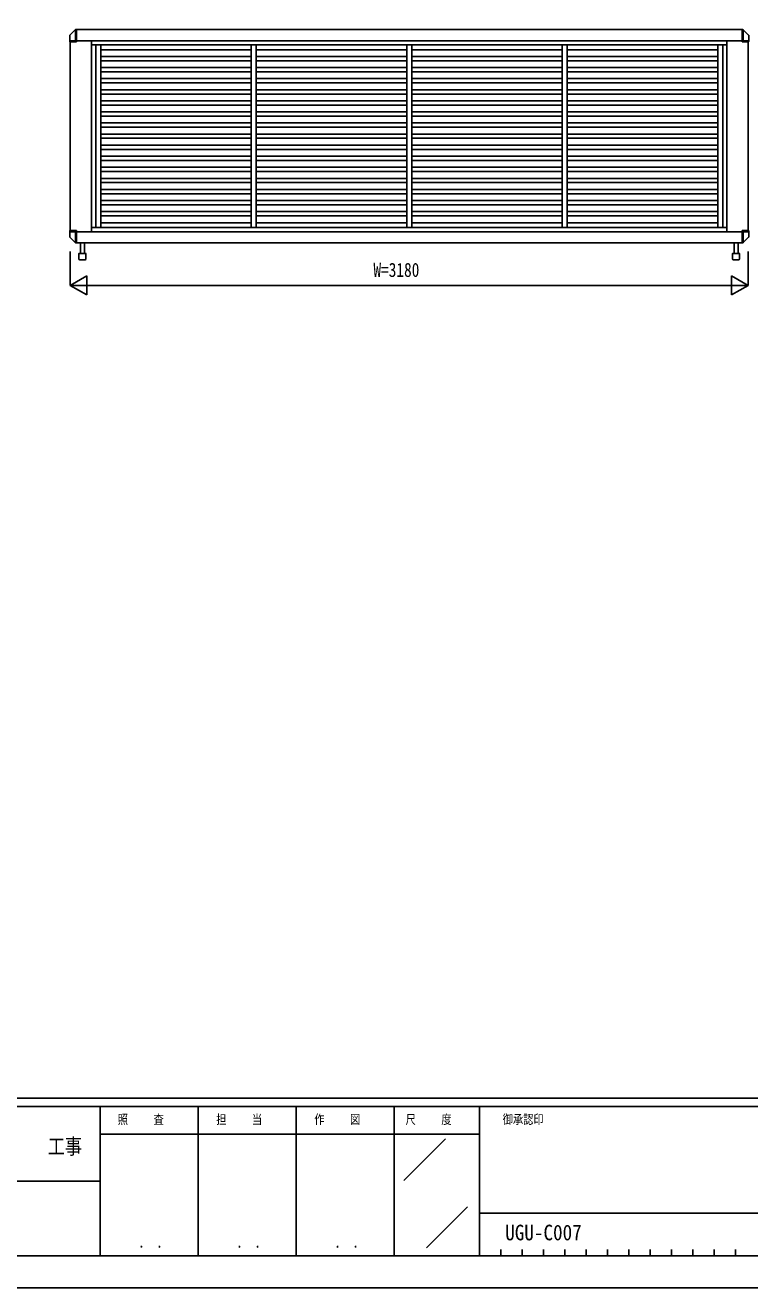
# Model space of a CAD drawing. Units: millimetres, scale not verified. Extents: x -8410 to 8410, y -5940 to 5940.
# Drawn here: x 2239 to 5637, y -5940 to -16 of the extents above; entities that cross this region are included whole.
import ezdxf
from ezdxf.enums import TextEntityAlignment as Align

# ---------------------------------------------------------------- set-up
doc = ezdxf.new("R2010")
doc.units = ezdxf.units.MM
doc.header["$LTSCALE"] = 30
for name, color, linetype in [('0-1_USER1', 3, 'Continuous'), ('0-2_YKK_A1', 4, 'Continuous'), ('0-3_YKK_D', 6, 'Continuous'), ('0-4_YKK_ZWAK', 7, 'Continuous')]:
    doc.layers.add(name, color=color, linetype=linetype)
doc.styles.add('ＭＳ ゴシック', font='')
doc.styles.get('ＭＳ ゴシック').set_extended_font_data('MS Gothic')

msp = doc.modelspace()

# ---------------------------------------------------------------- linework, layer by layer
at = {"layer": '0-2_YKK_A1'}
for p, q in [((2473.34, -36.86), (2448.26, -61.69)), ((2473.36, -36.87), (2473.36, -36.89)), ((2474.32, -36.16), (2474.32, -72.71)), ((2479.04, -35.91), (2474.99, -36.12)), ((2474.99, -36.16), (2474.99, -36.14)), ((2479.04, -41.84), (2479.04, -35.91)), ((5601.04, -36.21), (2479.04, -36.21)), ((2479.04, -41.84), (2479.04, -46.54)), ((2479.04, -72.71), (2479.04, -46.54)), ((5601.04, -35.91), (5605.09, -36.12)), ((5601.04, -41.84), (5601.04, -35.91)), ((5601.04, -41.84), (5601.04, -46.54)), ((5601.04, -72.71), (5601.04, -46.54)), ((5605.09, -36.16), (5605.09, -36.14)), ((5605.76, -36.16), (5605.76, -72.71)), ((5606.72, -36.87), (5606.72, -36.89)), ((5606.74, -36.86), (5631.82, -61.69)), ((2447.54, -70.48), (2447.54, -63.45)), ((2447.54, -80.63), (2447.54, -70.48)), ((2447.54, -88.21), (2447.54, -80.63)), ((2447.54, -92.21), (2447.54, -88.21)), ((2447.54, -88.21), (2473.95, -88.21)), ((2449.4, -93.21), (2448.54, -93.21)), ((2479.04, -93.21), (2449.4, -93.21)), ((2450.04, -93.21), (2450.04, -979.21)), ((2474.13, -88.21), (2473.95, -88.21)), ((2474.13, -88.21), (2479.04, -88.21)), ((2479.04, -88.21), (2479.04, -72.71)), ((5601.04, -88.21), (2479.04, -88.21)), ((2479.04, -92.21), (2479.04, -88.21)), ((2479.04, -92.21), (2479.04, -93.21)), ((2550.04, -88.21), (2550.04, -985.21)), ((2550.04, -108.21), (5530.04, -108.21)), ((2569.54, -108.21), (2569.54, -964.21)), ((2592.54, -964.21), (2592.54, -108.21)), ((3299.04, -964.21), (3299.04, -108.21)), ((3322.04, -108.21), (3322.04, -964.21)), ((4028.54, -964.21), (4028.54, -108.21)), ((4051.54, -108.21), (4051.54, -964.21)), ((4758.04, -964.21), (4758.04, -108.21)), ((4781.04, -108.21), (4781.04, -964.21)), ((5487.54, -964.21), (5487.54, -108.21)), ((5510.54, -108.21), (5510.54, -964.21)), ((5530.04, -88.21), (5530.04, -984.21)), ((5601.04, -88.21), (5601.04, -72.71)), ((5601.04, -92.21), (5601.04, -88.21)), ((5605.95, -88.21), (5601.04, -88.21)), ((5601.04, -92.21), (5601.04, -93.21)), ((5601.04, -93.21), (5630.68, -93.21)), ((5605.95, -88.21), (5606.13, -88.21)), ((5632.54, -88.21), (5606.13, -88.21)), ((5630.04, -93.21), (5630.04, -979.21)), ((5630.68, -93.21), (5631.54, -93.21)), ((5632.54, -70.48), (5632.54, -63.45)), ((5632.54, -80.63), (5632.54, -70.48)), ((5632.54, -88.21), (5632.54, -80.63)), ((5632.54, -92.21), (5632.54, -88.21)), ((2592.54, -130.21), (3299.04, -130.21)), ((2592.54, -162.21), (3299.04, -162.21)), ((3322.04, -130.21), (4028.54, -130.21)), ((3322.04, -162.21), (4028.54, -162.21)), ((4051.54, -130.21), (4758.04, -130.21)), ((4051.54, -162.21), (4758.04, -162.21)), ((4781.04, -130.21), (5487.54, -130.21)), ((4781.04, -162.21), (5487.54, -162.21)), ((2592.54, -182.21), (3299.04, -182.21)), ((2592.54, -214.21), (3299.04, -214.21)), ((2592.54, -234.21), (3299.04, -234.21)), ((3322.04, -182.21), (4028.54, -182.21)), ((3322.04, -214.21), (4028.54, -214.21)), ((3322.04, -234.21), (4028.54, -234.21)), ((4051.54, -182.21), (4758.04, -182.21)), ((4051.54, -214.21), (4758.04, -214.21)), ((4051.54, -234.21), (4758.04, -234.21)), ((4781.04, -182.21), (5487.54, -182.21)), ((4781.04, -214.21), (5487.54, -214.21)), ((4781.04, -234.21), (5487.54, -234.21)), ((2592.54, -266.21), (3299.04, -266.21)), ((2592.54, -286.21), (3299.04, -286.21)), ((3322.04, -266.21), (4028.54, -266.21)), ((3322.04, -286.21), (4028.54, -286.21)), ((4051.54, -266.21), (4758.04, -266.21)), ((4051.54, -286.21), (4758.04, -286.21)), ((4781.04, -266.21), (5487.54, -266.21)), ((4781.04, -286.21), (5487.54, -286.21)), ((2592.54, -318.21), (3299.04, -318.21)), ((2592.54, -338.21), (3299.04, -338.21)), ((3322.04, -318.21), (4028.54, -318.21)), ((3322.04, -338.21), (4028.54, -338.21)), ((4051.54, -318.21), (4758.04, -318.21)), ((4051.54, -338.21), (4758.04, -338.21)), ((4781.04, -318.21), (5487.54, -318.21)), ((4781.04, -338.21), (5487.54, -338.21)), ((2592.54, -370.21), (3299.04, -370.21)), ((2592.54, -390.21), (3299.04, -390.21)), ((3322.04, -370.21), (4028.54, -370.21)), ((3322.04, -390.21), (4028.54, -390.21)), ((4051.54, -370.21), (4758.04, -370.21)), ((4051.54, -390.21), (4758.04, -390.21)), ((4781.04, -370.21), (5487.54, -370.21)), ((4781.04, -390.21), (5487.54, -390.21)), ((2592.54, -422.21), (3299.04, -422.21)), ((2592.54, -442.21), (3299.04, -442.21)), ((3322.04, -422.21), (4028.54, -422.21)), ((3322.04, -442.21), (4028.54, -442.21)), ((4051.54, -422.21), (4758.04, -422.21)), ((4051.54, -442.21), (4758.04, -442.21)), ((4781.04, -422.21), (5487.54, -422.21)), ((4781.04, -442.21), (5487.54, -442.21)), ((2592.54, -474.21), (3299.04, -474.21)), ((2592.54, -494.21), (3299.04, -494.21)), ((2592.54, -526.21), (3299.04, -526.21)), ((3322.04, -474.21), (4028.54, -474.21)), ((3322.04, -494.21), (4028.54, -494.21)), ((3322.04, -526.21), (4028.54, -526.21)), ((4051.54, -474.21), (4758.04, -474.21)), ((4051.54, -494.21), (4758.04, -494.21)), ((4051.54, -526.21), (4758.04, -526.21)), ((4781.04, -474.21), (5487.54, -474.21)), ((4781.04, -494.21), (5487.54, -494.21)), ((4781.04, -526.21), (5487.54, -526.21)), ((2592.54, -546.21), (3299.04, -546.21)), ((2592.54, -578.21), (3299.04, -578.21)), ((3322.04, -546.21), (4028.54, -546.21)), ((3322.04, -578.21), (4028.54, -578.21)), ((4051.54, -546.21), (4758.04, -546.21)), ((4051.54, -578.21), (4758.04, -578.21)), ((4781.04, -546.21), (5487.54, -546.21)), ((4781.04, -578.21), (5487.54, -578.21)), ((2592.54, -598.21), (3299.04, -598.21)), ((2592.54, -630.21), (3299.04, -630.21)), ((2592.54, -650.21), (3299.04, -650.21)), ((3322.04, -598.21), (4028.54, -598.21)), ((3322.04, -630.21), (4028.54, -630.21)), ((3322.04, -650.21), (4028.54, -650.21)), ((4051.54, -598.21), (4758.04, -598.21)), ((4051.54, -630.21), (4758.04, -630.21)), ((4051.54, -650.21), (4758.04, -650.21)), ((4781.04, -598.21), (5487.54, -598.21)), ((4781.04, -630.21), (5487.54, -630.21)), ((4781.04, -650.21), (5487.54, -650.21)), ((2592.54, -682.21), (3299.04, -682.21)), ((2592.54, -702.21), (3299.04, -702.21)), ((3322.04, -682.21), (4028.54, -682.21)), ((3322.04, -702.21), (4028.54, -702.21)), ((4051.54, -682.21), (4758.04, -682.21)), ((4051.54, -702.21), (4758.04, -702.21)), ((4781.04, -682.21), (5487.54, -682.21)), ((4781.04, -702.21), (5487.54, -702.21)), ((2592.54, -734.21), (3299.04, -734.21)), ((2592.54, -754.21), (3299.04, -754.21)), ((3322.04, -734.21), (4028.54, -734.21)), ((3322.04, -754.21), (4028.54, -754.21)), ((4051.54, -734.21), (4758.04, -734.21)), ((4051.54, -754.21), (4758.04, -754.21)), ((4781.04, -734.21), (5487.54, -734.21)), ((4781.04, -754.21), (5487.54, -754.21)), ((2592.54, -786.21), (3299.04, -786.21)), ((2592.54, -806.21), (3299.04, -806.21)), ((3322.04, -786.21), (4028.54, -786.21)), ((3322.04, -806.21), (4028.54, -806.21)), ((4051.54, -786.21), (4758.04, -786.21)), ((4051.54, -806.21), (4758.04, -806.21)), ((4781.04, -786.21), (5487.54, -786.21)), ((4781.04, -806.21), (5487.54, -806.21)), ((2592.54, -838.21), (3299.04, -838.21)), ((2592.54, -858.21), (3299.04, -858.21)), ((3322.04, -838.21), (4028.54, -838.21)), ((3322.04, -858.21), (4028.54, -858.21)), ((4051.54, -838.21), (4758.04, -838.21)), ((4051.54, -858.21), (4758.04, -858.21)), ((4781.04, -838.21), (5487.54, -838.21)), ((4781.04, -858.21), (5487.54, -858.21)), ((2592.54, -890.21), (3299.04, -890.21)), ((2592.54, -910.21), (3299.04, -910.21)), ((2592.54, -942.21), (3299.04, -942.21)), ((3322.04, -890.21), (4028.54, -890.21)), ((3322.04, -910.21), (4028.54, -910.21)), ((3322.04, -942.21), (4028.54, -942.21)), ((4051.54, -890.21), (4758.04, -890.21)), ((4051.54, -910.21), (4758.04, -910.21)), ((4051.54, -942.21), (4758.04, -942.21)), ((4781.04, -890.21), (5487.54, -890.21)), ((4781.04, -910.21), (5487.54, -910.21)), ((4781.04, -942.21), (5487.54, -942.21)), ((2447.54, -980.21), (2447.54, -984.21)), ((2447.54, -984.21), (2447.54, -991.79)), ((2447.54, -984.21), (2473.95, -984.21)), ((2447.54, -991.79), (2447.54, -1001.93)), ((2447.54, -1001.93), (2447.54, -1008.97)), ((2449.4, -979.21), (2448.54, -979.21)), ((2479.04, -979.21), (2449.4, -979.21)), ((2474.13, -984.21), (2473.95, -984.21)), ((2474.13, -984.21), (2479.04, -984.21)), ((2474.32, -1036.26), (2474.32, -999.7)), ((2479.04, -980.21), (2479.04, -979.21)), ((2479.04, -980.21), (2479.04, -984.21)), ((5601.04, -984.21), (2479.04, -984.21)), ((2479.04, -984.21), (2479.04, -999.7)), ((2479.04, -999.7), (2479.04, -1025.87)), ((2550.04, -964.21), (5530.04, -964.21)), ((5601.04, -979.21), (5630.68, -979.21)), ((5601.04, -980.21), (5601.04, -979.21)), ((5601.04, -980.21), (5601.04, -984.21)), ((5601.04, -984.21), (5601.04, -999.7)), ((5605.95, -984.21), (5601.04, -984.21)), ((5601.04, -999.7), (5601.04, -1025.87)), ((5605.76, -1036.26), (5605.76, -999.7)), ((5605.95, -984.21), (5606.13, -984.21)), ((5632.54, -984.21), (5606.13, -984.21)), ((5630.68, -979.21), (5631.54, -979.21)), ((5632.54, -980.21), (5632.54, -984.21)), ((5632.54, -984.21), (5632.54, -991.79)), ((5632.54, -991.79), (5632.54, -1001.93)), ((5632.54, -1001.93), (5632.54, -1008.97)), ((2473.34, -1035.55), (2448.26, -1010.73)), ((2473.36, -1035.55), (2473.36, -1035.53)), ((2474.99, -1036.26), (2474.99, -1036.28)), ((2479.04, -1036.51), (2474.99, -1036.3)), ((2479.04, -1030.58), (2479.04, -1025.87)), ((2479.04, -1030.58), (2479.04, -1036.51)), ((5601.04, -1036.21), (2479.04, -1036.21)), ((2497.54, -1036.21), (2497.54, -1086.21)), ((2516.54, -1086.21), (2516.54, -1036.21)), ((5563.54, -1086.21), (5563.54, -1036.21)), ((5582.54, -1036.21), (5582.54, -1086.21)), ((5601.04, -1030.58), (5601.04, -1025.87)), ((5601.04, -1030.58), (5601.04, -1036.51)), ((5601.04, -1036.51), (5605.09, -1036.3)), ((5605.09, -1036.26), (5605.09, -1036.28)), ((5606.72, -1035.55), (5606.72, -1035.53)), ((5606.74, -1035.55), (5631.82, -1010.73)), ((2490.49, -1087.21), (2490.49, -1112.21)), ((2522.59, -1086.21), (2491.49, -1086.21)), ((2494.49, -1116.21), (2519.59, -1116.21)), ((2523.59, -1087.21), (2523.59, -1112.21)), ((5556.49, -1087.21), (5556.49, -1112.21)), ((5557.49, -1086.21), (5588.59, -1086.21)), ((5585.59, -1116.21), (5560.49, -1116.21)), ((5589.59, -1087.21), (5589.59, -1112.21))]:
    msp.add_line(p, q, dxfattribs=at)
for points in [[(2474.32, -72.81), (2474.31, -73.57), (2474.27, -77.15), (2474.23, -80.69), (2474.2, -82.99), (2474.17, -85.24), (2474.14, -87.59), (2474.13, -88.21)], [(5605.76, -72.81), (5605.77, -73.57), (5605.81, -77.15), (5605.85, -80.69), (5605.88, -82.99), (5605.91, -85.24), (5605.94, -87.59), (5605.95, -88.21)], [(2474.32, -999.61), (2474.31, -998.85), (2474.27, -995.27), (2474.23, -991.73), (2474.2, -989.43), (2474.17, -987.18), (2474.14, -984.83), (2474.13, -984.21)], [(5605.76, -999.61), (5605.77, -998.85), (5605.81, -995.27), (5605.85, -991.73), (5605.88, -989.43), (5605.91, -987.18), (5605.94, -984.83), (5605.95, -984.21)]]:
    msp.add_lwpolyline(points, dxfattribs=at)
for centre, radius, start, end in [((2475.12, -38.62), 2.5, 93.12962, 135.58389), ((5604.96, -38.62), 2.5, 44.41611, 86.87038), ((2450.04, -63.45), 2.5, 135.33594, 180), ((2448.54, -92.21), 1, 180, 270), ((5631.54, -92.21), 1, 270, 0), ((5630.04, -63.45), 2.5, 0, 44.66406), ((2448.54, -980.21), 1, 90, 180), ((5631.54, -980.21), 1, 0, 90), ((2450.04, -1008.97), 2.5, 180, 224.66406), ((2475.12, -1033.8), 2.5, 224.41611, 266.87038), ((5604.96, -1033.8), 2.5, 273.12962, 315.58389), ((5630.04, -1008.97), 2.5, 315.33594, 0), ((2491.49, -1087.21), 1, 90, 180), ((2494.49, -1112.21), 4, 180, 270), ((2519.59, -1112.21), 4, 270, 0), ((2522.59, -1087.21), 1, 0, 90), ((5557.49, -1087.21), 1, 90, 180), ((5560.49, -1112.21), 4, 180, 270), ((5585.59, -1112.21), 4, 270, 0), ((5588.59, -1087.21), 1, 0, 90)]:
    msp.add_arc(centre, radius, start, end, dxfattribs=at)
at = {"layer": '0-3_YKK_D'}
for p, q in [((2450.04, -1077.21), (2450.04, -1237.21)), ((5630.04, -1077.21), (5630.04, -1237.21)), ((2450.04, -1236.21), (2527.98, -1191.21)), ((2450.04, -1236.21), (2527.98, -1281.21)), ((2450.04, -1236.21), (2605.92, -1236.21)), ((2527.98, -1281.21), (2527.98, -1191.21)), ((2540.04, -1236.21), (5540.04, -1236.21)), ((5630.04, -1236.21), (5474.15, -1236.21)), ((5630.04, -1236.21), (5552.1, -1191.21)), ((5552.1, -1191.21), (5552.1, -1281.21)), ((5630.04, -1236.21), (5552.1, -1281.21))]:
    msp.add_line(p, q, dxfattribs=at)
at = {"layer": '0-4_YKK_ZWAK'}
for p, q in [((7790.04, -5050), (-7809.96, -5050)), ((2590.04, -5090), (-9.96, -5090)), ((3050.04, -5090), (3050.04, -5790)), ((3510.04, -5090), (3510.04, -5790)), ((3970.04, -5090), (3970.04, -5790)), ((4370.04, -5090), (3970.04, -5090)), ((6435.04, -5090), (4370.04, -5090)), ((4370.04, -5090), (4370.04, -5790)), ((3970.04, -5220), (2590.04, -5220)), ((3970.04, -5220), (4370.04, -5220)), ((4014.21, -5436.58), (4210.07, -5240.72)), ((-9.96, -5440), (2590.04, -5440)), ((4121.34, -5751.98), (4313.78, -5559.54)), ((4370.04, -5590), (6435.04, -5590)), ((-9.96, -5790), (2590.04, -5790)), ((2590.04, -5790), (3970.04, -5790)), ((3970.04, -5790), (4370.04, -5790)), ((4370.04, -5790), (6435.04, -5790)), ((4470.04, -5760), (4470.04, -5790)), ((4570.04, -5760), (4570.04, -5790)), ((4670.04, -5760), (4670.04, -5790)), ((4770.04, -5760), (4770.04, -5790)), ((4870.04, -5760), (4870.04, -5790)), ((4970.04, -5760), (4970.04, -5790)), ((5070.04, -5760), (5070.04, -5790)), ((5170.04, -5760), (5170.04, -5790)), ((5270.04, -5760), (5270.04, -5790)), ((5370.04, -5760), (5370.04, -5790)), ((5470.04, -5760), (5470.04, -5790)), ((5570.04, -5760), (5570.04, -5790))]:
    msp.add_line(p, q, dxfattribs=at)
msp.add_lwpolyline([(-8410, -5940), (8410, -5940), (8410, 5940), (-8410, 5940)], close=True, dxfattribs=at)
msp.add_lwpolyline([(3970.04, -5090), (2590.04, -5090), (2590.04, -5790)], dxfattribs=at)

# ---------------------------------------------------------------- texts
at = {"layer": '0-1_USER1', "style": 'ＭＳ ゴシック', "width": 0.9}
msp.add_text('UGU-C007', height=73.31, dxfattribs=at).set_placement((4490.21, -5739.41), align=Align.BOTTOM_LEFT)
at = {"layer": '0-3_YKK_D', "style": 'ＭＳ ゴシック', "width": 0.8}
msp.add_text('W=3180', height=65.98, dxfattribs=at).set_placement((3872.04, -1216.21), align=Align.BOTTOM_LEFT)
at = {"layer": '0-4_YKK_ZWAK', "style": 'ＭＳ ゴシック', "width": 0.8}
for s, height, p in [('照     査', 43.99, (2672.84, -5185)), ('担     当', 43.99, (3134.44, -5185)), ('作     図', 43.99, (3594.44, -5185)), ('尺     度', 43.99, (4022.84, -5185)), ('御承認印', 43.99, (4478.28, -5185)), ('工事', 73.31, (2344.67, -5334.93)), ('． ．', 51.83, (2770, -5768.7)), ('． ．', 51.83, (3230, -5768.7)), ('． ．', 51.83, (3690, -5768.7))]:
    msp.add_text(s, height=height, dxfattribs=at).set_placement(p, align=Align.BOTTOM_LEFT)

doc.saveas('drawing.dxf')
